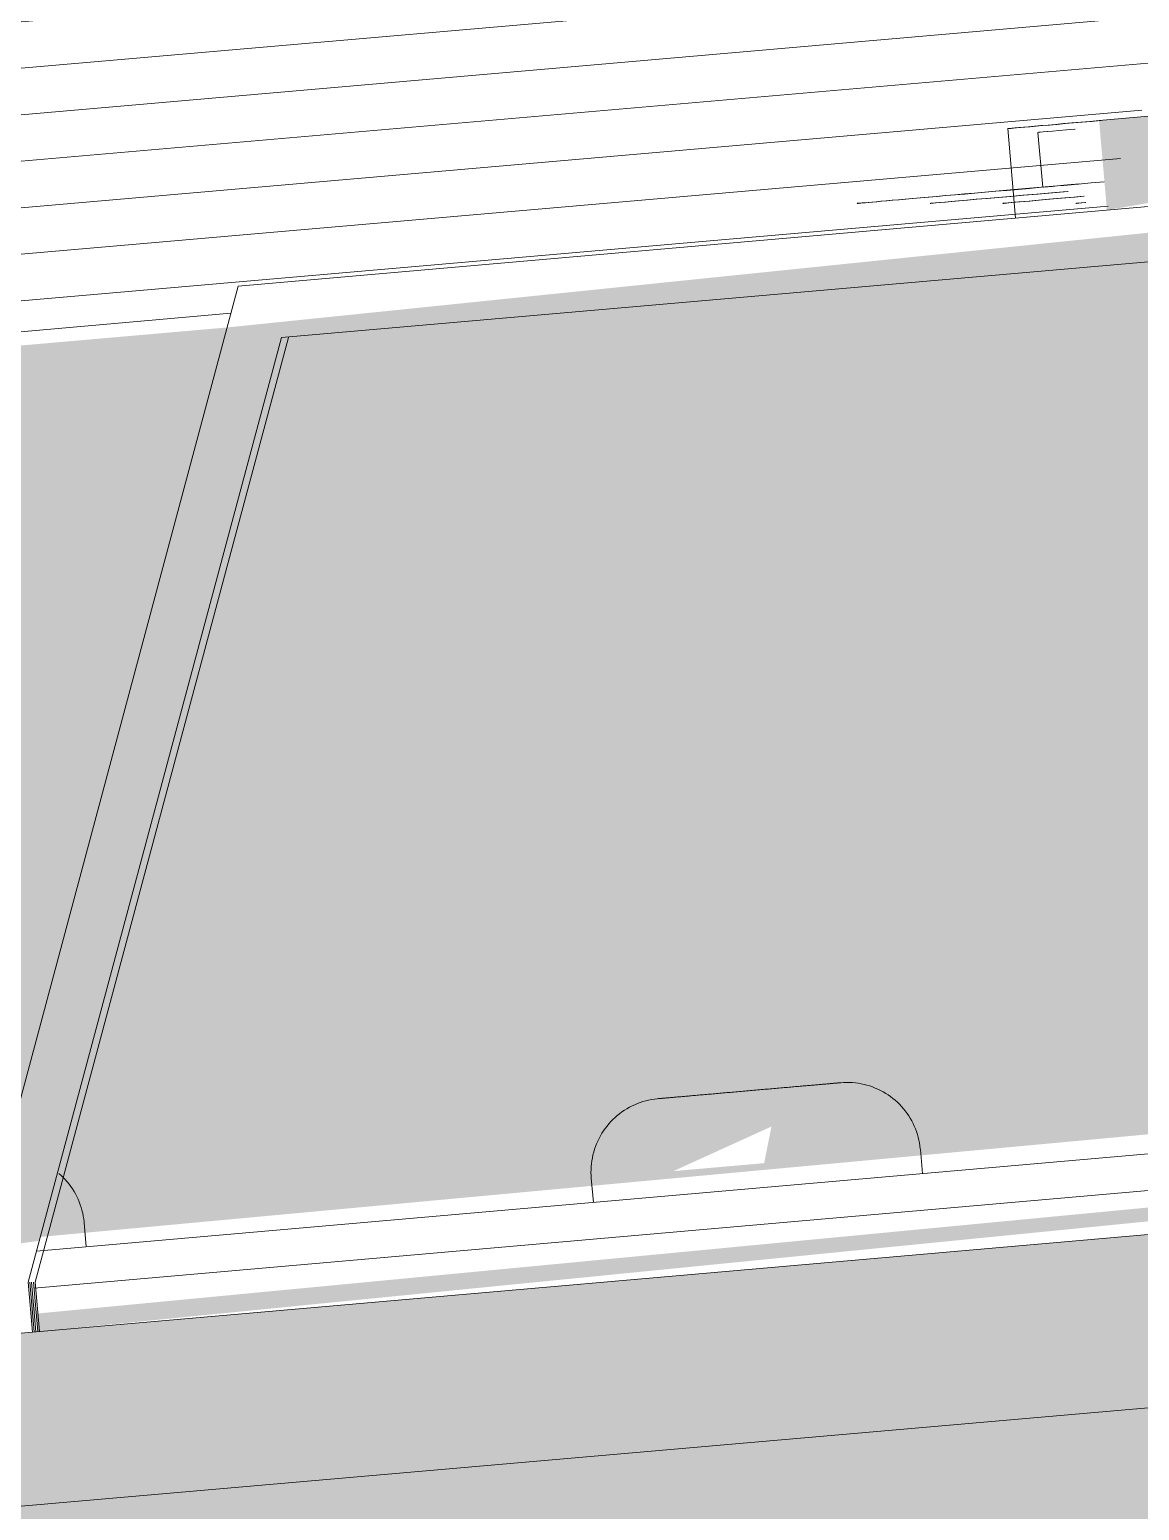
# Model space of a CAD drawing. Header units: millimetres. Extents: x -4612930 to -4329258, y -1064 to 30311.
# Drawn here: x -4376414.8 to -4376354.3, y 16772.5 to 16853.3 of the extents above; entities that cross this region are included whole.
import ezdxf

# ---------------------------------------------------------------- set-up
doc = ezdxf.new("R2010")
doc.units = ezdxf.units.MM
for name, color, linetype, lineweight in [('A-ROOF', 132, 'Continuous', 5), ('A-ROOF-PATT', 132, 'Continuous', 5), ('Q-SPCQ', 91, 'Continuous', 5)]:
    doc.layers.add(name, color=color, linetype=linetype, lineweight=lineweight)

# ---------------------------------------------------------------- blocks, each defined once
blk = doc.blocks.new('Static Line_Sayfa_Metal Deck_Pan Mount - Up to 15 _ pitch - Max 2 Users-1847625-NORTH EAST')
at = {"layer": 'Q-SPCQ'}
for points in [[(4322734.253, 16781.069), (4322779.685, 16787.241), (4322792.877, 16836.477), (4322933.703, 16846.965), (4322957.239, 16800.578), (4323000.237, 16804.34), (4322997.725, 16807.132), (4322956.268, 16805.673), (4322933.276, 16851.772), (4322789.918, 16837.026), (4322776.728, 16787.797), (4322733.991, 16784.058)], [(4322837.858, 16843.424), (4322862.582, 16847.67), (4322862.336, 16850.484), (4322837.431, 16848.305), (4322837.712, 16845.099)], [(4322779.611, 16782.288), (4322955.465, 16799.765), (4322955.408, 16800.063), (4322779.525, 16783.271)], [(4322814.237, 16791.04), (4322819.042, 16793.713), (4322817.783, 16793.47)], [(4322779.32, 16782.262), (4322779.319, 16784.354), (4322779.229, 16783.305)], [(4322779.501, 16782.278), (4322779.429, 16784.364), (4322779.409, 16783.321)]]:
    blk.add_hatch(color=256, dxfattribs=at).paths.add_polyline_path(points)
h = blk.add_hatch(color=256, dxfattribs=at)
h.paths.add_polyline_path([(4322758.974, 16786.244), (4322772.467, 16789.653), (4322773.449, 16789.739), (4322777.339, 16790.078), (4322789.918, 16837.026), (4322754.808, 16833.954), (4322758.84, 16787.797)])
h.paths.add_polyline_path([(4322779.741, 16787.452), (4322953.929, 16803.59), (4322932.882, 16848.726), (4322792.877, 16836.477), (4322779.833, 16787.797)])
h.paths.add_polyline_path([(4322814.237, 16791.04), (4322819.578, 16793.47), (4322819.178, 16791.472)])
h.paths.add_polyline_path([(4322858.449, 16794.567), (4322855.261, 16798.761), (4322859.84, 16797.269)])
h.paths.add_polyline_path([(4322893.933, 16798.012), (4322899.519, 16800.331), (4322898.297, 16798.394)])
h.paths.add_polyline_path([(4322939.498, 16801.999), (4322944.38, 16804.637), (4322943.952, 16802.388), (4322941.45, 16802.17)])
h.paths.add_polyline_path([(4322957.239, 16803.59), (4322958.024, 16805.826), (4322954.047, 16851.385), (4322936.192, 16848.726), (4322956.889, 16804.34)])
for p, q in [((4322934.713, 16851.898), (4322790.523, 16839.283)), ((4322837.431, 16848.305), (4322862.336, 16850.484)), ((4322792.877, 16836.477), (4322932.882, 16848.726)), ((4322832.454, 16847.869), (4322832.881, 16842.989)), ((4322832.495, 16847.869), (4322832.454, 16847.869)), ((4322832.537, 16847.869), (4322832.495, 16847.869)), ((4322834.098, 16847.662), (4322834.359, 16844.674)), ((4322824.29, 16843.791), (4322824.255, 16843.791)), ((4322828.258, 16843.791), (4322828.224, 16843.791)), ((4322832.227, 16843.791), (4322832.192, 16843.791)), ((4322836.195, 16843.791), (4322836.161, 16843.791)), ((4322790.523, 16839.283), (4322776.728, 16787.797)), ((4322790.125, 16837.797), (4322754.743, 16834.702)), ((4322779.082, 16784.991), (4322792.877, 16836.477)), ((4322793.26, 16836.477), (4322779.464, 16784.991)), ((4322948.335, 16801.452), (4322779.535, 16786.684)), ((4322955.439, 16800.065), (4322779.403, 16784.664)), ((4322948.509, 16799.459), (4322779.403, 16784.664)), ((4322827.806, 16790.906), (4322827.691, 16792.216)), ((4322809.76, 16790.648), (4322809.874, 16789.337)), ((4322782.24, 16786.919), (4322782.126, 16788.23)), ((4322779.082, 16784.991), (4322779.32, 16782.262)), ((4322779.172, 16784.991), (4322779.41, 16782.27)), ((4322779.263, 16784.991), (4322779.501, 16782.278)), ((4322779.374, 16784.991), (4322779.611, 16782.288)), ((4322779.464, 16784.991), (4322779.7, 16782.296))]:
    blk.add_line(p, q, dxfattribs=at)
at = {"layer": 'Q-SPCQ', "flags": 128}
for points in [[(4322823.346, 16795.859), (4322823.333, 16795.858), (4322823.313, 16795.856), (4322823.286, 16795.854), (4322823.25, 16795.851), (4322823.206, 16795.847), (4322823.155, 16795.842), (4322823.096, 16795.837), (4322823.03, 16795.831), (4322822.956, 16795.825), (4322822.874, 16795.818), (4322822.786, 16795.81), (4322822.691, 16795.802), (4322822.588, 16795.793), (4322822.479, 16795.783), (4322822.363, 16795.773), (4322822.241, 16795.762), (4322822.113, 16795.751), (4322821.979, 16795.739), (4322821.839, 16795.727), (4322821.693, 16795.715), (4322821.542, 16795.701), (4322821.386, 16795.688), (4322821.226, 16795.674), (4322821.06, 16795.659), (4322820.891, 16795.644), (4322820.717, 16795.629), (4322820.54, 16795.614), (4322820.359, 16795.598), (4322820.175, 16795.582), (4322819.988, 16795.565), (4322819.799, 16795.549), (4322819.607, 16795.532), (4322819.413, 16795.515), (4322819.218, 16795.498), (4322819.021, 16795.481), (4322818.824, 16795.464), (4322818.625, 16795.446), (4322818.426, 16795.429), (4322818.227, 16795.411), (4322818.029, 16795.394), (4322817.83, 16795.377), (4322817.633, 16795.359), (4322817.437, 16795.342), (4322817.243, 16795.325), (4322817.05, 16795.308), (4322816.859, 16795.292), (4322816.671, 16795.275), (4322816.486, 16795.259), (4322816.303, 16795.243), (4322816.124, 16795.227), (4322815.948, 16795.212), (4322815.777, 16795.197), (4322815.609, 16795.182), (4322815.446, 16795.168), (4322815.288, 16795.154), (4322815.134, 16795.141), (4322814.986, 16795.128), (4322814.843, 16795.115), (4322814.706, 16795.103), (4322814.575, 16795.092), (4322814.45, 16795.081), (4322814.331, 16795.07), (4322814.218, 16795.06), (4322814.112, 16795.051), (4322814.013, 16795.043), (4322813.921, 16795.034), (4322813.836, 16795.027), (4322813.759, 16795.02), (4322813.689, 16795.014), (4322813.626, 16795.009), (4322813.571, 16795.004), (4322813.523, 16795), (4322813.483, 16794.996), (4322813.452, 16794.993), (4322813.428, 16794.991), (4322813.412, 16794.99), (4322813.403, 16794.989)], [(4322813.406, 16794.989), (4322813.419, 16794.99), (4322813.439, 16794.992), (4322813.466, 16794.995), (4322813.502, 16794.998), (4322813.546, 16795.001), (4322813.597, 16795.006), (4322813.656, 16795.011), (4322813.722, 16795.017), (4322813.796, 16795.023), (4322813.878, 16795.03), (4322813.966, 16795.038), (4322814.061, 16795.046), (4322814.164, 16795.055), (4322814.273, 16795.065), (4322814.389, 16795.075), (4322814.511, 16795.086), (4322814.639, 16795.097), (4322814.773, 16795.109), (4322814.913, 16795.121), (4322815.059, 16795.134), (4322815.21, 16795.147), (4322815.366, 16795.16), (4322815.526, 16795.175), (4322815.692, 16795.189), (4322815.861, 16795.204), (4322816.035, 16795.219), (4322816.212, 16795.235), (4322816.393, 16795.25), (4322816.577, 16795.266), (4322816.764, 16795.283), (4322816.953, 16795.299), (4322817.145, 16795.316), (4322817.339, 16795.333), (4322817.534, 16795.35), (4322817.731, 16795.367), (4322817.928, 16795.385), (4322818.127, 16795.402), (4322818.326, 16795.419), (4322818.525, 16795.437), (4322818.723, 16795.454), (4322818.921, 16795.472), (4322819.119, 16795.489), (4322819.315, 16795.506), (4322819.509, 16795.523), (4322819.702, 16795.54), (4322819.893, 16795.557), (4322820.081, 16795.573), (4322820.266, 16795.589), (4322820.449, 16795.605), (4322820.628, 16795.621), (4322820.804, 16795.636), (4322820.975, 16795.651), (4322821.143, 16795.666), (4322821.306, 16795.68), (4322821.464, 16795.694), (4322821.618, 16795.707), (4322821.766, 16795.72), (4322821.909, 16795.733), (4322822.046, 16795.745), (4322822.177, 16795.756), (4322822.302, 16795.767), (4322822.421, 16795.778), (4322822.534, 16795.788), (4322822.64, 16795.797), (4322822.739, 16795.806), (4322822.831, 16795.814), (4322822.916, 16795.821), (4322822.993, 16795.828), (4322823.063, 16795.834), (4322823.126, 16795.84), (4322823.181, 16795.844), (4322823.229, 16795.849), (4322823.268, 16795.852), (4322823.3, 16795.855), (4322823.324, 16795.857), (4322823.34, 16795.858), (4322823.349, 16795.859)], [(4322823.35, 16795.859), (4322823.51, 16795.87), (4322823.67, 16795.874), (4322823.83, 16795.872), (4322823.99, 16795.864), (4322824.15, 16795.849), (4322824.309, 16795.828), (4322824.466, 16795.8), (4322824.623, 16795.766), (4322824.778, 16795.726), (4322824.932, 16795.68), (4322825.083, 16795.628), (4322825.233, 16795.569), (4322825.379, 16795.505), (4322825.524, 16795.435), (4322825.665, 16795.359), (4322825.803, 16795.278), (4322825.938, 16795.191), (4322826.069, 16795.099), (4322826.196, 16795.001), (4322826.319, 16794.899), (4322826.438, 16794.792), (4322826.553, 16794.68), (4322826.663, 16794.564), (4322826.769, 16794.443), (4322826.869, 16794.318), (4322826.965, 16794.189), (4322827.055, 16794.057), (4322827.14, 16793.921), (4322827.219, 16793.782), (4322827.293, 16793.639), (4322827.361, 16793.494), (4322827.423, 16793.346), (4322827.479, 16793.196), (4322827.53, 16793.044), (4322827.574, 16792.89), (4322827.611, 16792.734), (4322827.643, 16792.577), (4322827.668, 16792.419), (4322827.687, 16792.259), (4322827.691, 16792.216)], [(4322809.76, 16790.648), (4322809.749, 16790.808), (4322809.744, 16790.968), (4322809.746, 16791.128), (4322809.755, 16791.288), (4322809.77, 16791.448), (4322809.791, 16791.607), (4322809.818, 16791.764), (4322809.852, 16791.921), (4322809.892, 16792.076), (4322809.939, 16792.23), (4322809.991, 16792.381), (4322810.049, 16792.531), (4322810.114, 16792.677), (4322810.184, 16792.821), (4322810.26, 16792.963), (4322810.341, 16793.101), (4322810.428, 16793.235), (4322810.52, 16793.367), (4322810.617, 16793.494), (4322810.72, 16793.617), (4322810.827, 16793.736), (4322810.939, 16793.851), (4322811.055, 16793.961), (4322811.176, 16794.067), (4322811.301, 16794.167), (4322811.43, 16794.263), (4322811.562, 16794.353), (4322811.698, 16794.438), (4322811.837, 16794.517), (4322811.98, 16794.591), (4322812.125, 16794.659), (4322812.272, 16794.721), (4322812.423, 16794.777), (4322812.575, 16794.828), (4322812.729, 16794.872), (4322812.885, 16794.909), (4322813.042, 16794.941), (4322813.2, 16794.966), (4322813.359, 16794.985), (4322813.402, 16794.989)], [(4322780.754, 16790.913), (4322780.873, 16790.805), (4322780.988, 16790.693), (4322781.098, 16790.577), (4322781.204, 16790.456), (4322781.304, 16790.332), (4322781.4, 16790.203), (4322781.49, 16790.07), (4322781.575, 16789.934), (4322781.654, 16789.795), (4322781.728, 16789.653), (4322781.796, 16789.508), (4322781.858, 16789.36), (4322781.914, 16789.21), (4322781.964, 16789.058), (4322782.008, 16788.903), (4322782.046, 16788.748), (4322782.078, 16788.59), (4322782.103, 16788.432), (4322782.122, 16788.273), (4322782.126, 16788.23)]]:
    blk.add_lwpolyline(points, dxfattribs=at)
at = {"layer": 'Q-SPCQ'}
for centre, major_axis, start_param, end_param in [((4322837.435, 16848.305), (4.981, 0.436), 1.571487, 3.141593), ((4322837.518, 16848.305), (4.981, 0.436), 3.142283, 4.713079), ((4322853.897, 16849.394), (19.799, 1.732), 2.685716, 3.141593), ((4322853.897, 16849.394), (19.799, 1.732), 3.142283, 3.597126), ((4322839.198, 16845.099), (14.943, 1.307), 1.670661, 3.141593), ((4322839.233, 16845.099), (14.943, 1.307), 3.142283, 4.6102), ((4322854.159, 16846.406), (19.799, 1.732), 2.685631, 3.141593), ((4322854.159, 16846.406), (19.799, 1.732), 3.142283, 3.597126), ((4322843.167, 16845.099), (14.943, 1.307), 2.095085, 3.141593), ((4322843.201, 16845.099), (14.943, 1.307), 3.142283, 4.18948), ((4322847.135, 16845.099), (14.943, 1.307), 2.356885, 3.141593), ((4322847.17, 16845.099), (14.943, 1.307), 3.142283, 3.927681), ((4322851.103, 16845.099), (14.943, 1.307), 2.880484, 3.141593), ((4322851.138, 16845.099), (14.943, 1.307), 3.142283, 3.404082)]:
    blk.add_ellipse(centre, major_axis=major_axis, ratio=0.00006, start_param=start_param, end_param=end_param, dxfattribs=at)
blk = doc.blocks.new('Roof Gutters3 - Roof Gutters-1885272-NORTH EAST')
at = {"layer": 'A-ROOF'}
blk.add_hatch(color=256, dxfattribs=at).paths.add_polyline_path([(4312743.46, 15437.032), (4332576.852, 17171.403), (4332641.231, 17165.802), (4332679.435, 17620.185), (4332571.797, 17629.585), (4312703.909, 15891.311), (4312723.911, 15661.566), (4312744.456, 15661.566), (4312744.001, 15656.566), (4312724.347, 15656.566), (4312739.467, 15482.898)])
blk.add_line((4332571.896, 17629.594), (4312703.909, 15891.311), dxfattribs=at)

msp = doc.modelspace()

# ---------------------------------------------------------------- hatches: boundary and pattern name
at = {"layer": 'A-ROOF'}
msp.add_hatch(color=256, dxfattribs=at).paths.add_polyline_path([(-4386366.379, 15902.154), (-4366619.228, 17629.399), (-4366513.209, 17621.964), (-4366514.497, 17648.439), (-4386366.379, 15911.566), (-4386366.379, 15904.704)])
at = {"layer": 'A-ROOF-PATT'}
h = msp.add_hatch(dxfattribs=at)
h.set_pattern_fill('FP_163', color=256, style=0, pattern_type=2)
h.set_pattern_definition([(4.981, (-8927779.1346, -385739.019), (0.0097379167, 2.5354203988), [])])
h.paths.add_polyline_path([(-4377741.122, 16841.744), (-4377528.064, 16858.427), (-4377523.649, 16818.171), (-4377738.362, 16800.74), (-4377740.874, 16840.121)])
h.paths.add_polyline_path([(-4386496.086, 15911.582), (-4376435.155, 16788.502), (-4376438.834, 16834.637), (-4376356.073, 16843.424), (-4376354.744, 16848.459), (-4376351.925, 16850.484), (-4376351.031, 16855.879), (-4376341.42, 16857.508), (-4376342.376, 16859.813), (-4376345.795, 16859.514), (-4376349.328, 16863.361), (-4376344.096, 16867.524), (-4376340.756, 16867.524), (-4376340.313, 16868.57), (-4376331.763, 16870.715), (-4376323.132, 16866.472), (-4376320.847, 16867.077), (-4376319.858, 16867.123), (-4376316.879, 16867.077), (-4376315.89, 16867.123), (-4376312.911, 16867.077), (-4376311.921, 16867.123), (-4376308.942, 16867.077), (-4376307.953, 16867.123), (-4376304.974, 16867.077), (-4376303.304, 16871.026), (-4376304.667, 16875.821), (-4376308.679, 16875.47), (-4376312.652, 16921.628), (-4376308.326, 16922.064), (-4376309.57, 16927.676), (-4376305.812, 16929.044), (-4376307.279, 16917.511), (-4376304.362, 16917.503), (-4376303.067, 16917.532), (-4376300.394, 16917.503), (-4376299.099, 16917.532), (-4376296.426, 16917.503), (-4376295.13, 16917.532), (-4376292.457, 16917.503), (-4376291.162, 16917.532), (-4376288.489, 16917.503), (-4376287.193, 16917.532), (-4376284.52, 16917.503), (-4376283.225, 16917.532), (-4376280.552, 16917.503), (-4376279.257, 16917.532), (-4376276.584, 16917.503), (-4376275.288, 16917.532), (-4376272.615, 16917.503), (-4376271.32, 16917.532), (-4376268.647, 16917.503), (-4376267.352, 16917.532), (-4376264.499, 16915.452), (-4376263.383, 16917.532), (-4376260.564, 16915.838), (-4376259.415, 16917.532), (-4376256.63, 16916.224), (-4376255.446, 16917.532), (-4376252.695, 16916.61), (-4376251.478, 16910.388), (-4376247.107, 16909.374), (-4376242.445, 16875.91), (-4376239.498, 16872.108), (-4376239.44, 16869.95), (-4376238.1, 16859.142), (-4376223.428, 16858.965), (-4376223.038, 16857.182), (-4376180.566, 16858.966), (-4376154.693, 16858.966), (-4376135.765, 16818.219), (-4376156.517, 16817.941), (-4376183.771, 16817.752), (-4376180.463, 16810.658), (-4366821.412, 17627.85), (-4369028.827, 17625.699), (-4376820.454, 16936.146), (-4376693.786, 16938.314), (-4376689.439, 16938.639), (-4376681.601, 16937.363), (-4376676.774, 16933.841), (-4376678.602, 16928.436), (-4376684.582, 16923.725), (-4376683.757, 16924.635), (-4376681.573, 16923.991), (-4376679.04, 16860.805), (-4376686.002, 16860.805), (-4376692.195, 16925.689), (-4376698.063, 16928.179), (-4376910.675, 16928.162), (-4377137.92, 16908.051), (-4377136.518, 16863.05), (-4377136.314, 16860.797), (-4377143.277, 16860.797), (-4377147.053, 16907.242), (-4377591.362, 16867.921), (-4377590.784, 16863.042), (-4377593.792, 16863.042), (-4377593.588, 16860.788), (-4377600.551, 16860.788), (-4377601.563, 16867.019), (-4377972.305, 16834.208), (-4377964.861, 16818.184), (-4377985.614, 16817.906), (-4378016.073, 16817.905), (-4378021.723, 16829.835), (-4378131.922, 16817.903), (-4378135.856, 16803.167), (-4378141.175, 16802.889), (-4378187.068, 16802.888), (-4378183.702, 16815.5), (-4388378.226, 15911.584), (-4386511.067, 15911.582)])
h.paths.add_polyline_path([(-4377281.088, 16800.748), (-4377283.543, 16841.779), (-4377070.79, 16858.436), (-4377066.375, 16818.18), (-4377269.273, 16801.786)])
h.paths.add_polyline_path([(-4376823.814, 16800.757), (-4376826.269, 16841.788), (-4376613.516, 16858.444), (-4376609.101, 16818.189), (-4376811.998, 16801.795)])
h.paths.add_polyline_path([(-4376184.579, 16810.3), (-4376184.078, 16811.312), (-4376184.805, 16812.871)])
h.paths.add_polyline_path([(-4376275.309, 16852.592), (-4376275.215, 16854.937), (-4376275.513, 16854.937)])
h.paths.add_polyline_path([(-4377646.851, 16855.412), (-4377647.495, 16862.802), (-4377626.739, 16863.102), (-4377628.274, 16856.973), (-4377646.335, 16855.449)])
h.paths.add_polyline_path([(-4377189.577, 16855.421), (-4377190.221, 16862.811), (-4377169.465, 16863.11), (-4377171, 16856.982), (-4377189.06, 16855.458)])
h.paths.add_polyline_path([(-4376732.303, 16855.429), (-4376732.947, 16862.819), (-4376712.191, 16863.119), (-4376713.726, 16856.991), (-4376731.786, 16855.467)])
h.paths.add_polyline_path([(-4376336.733, 16857.13), (-4376336.273, 16858.063), (-4376336.766, 16857.508)])
h.paths.add_polyline_path([(-4376321.009, 16857.464), (-4376321.984, 16859.514), (-4376321.013, 16857.508)])
h.paths.add_polyline_path([(-4376287.22, 16857.643), (-4376286.426, 16859.514), (-4376287.234, 16857.808)])
h.paths.add_polyline_path([(-4376283.251, 16857.643), (-4376282.309, 16857.808), (-4376283.266, 16857.808)])
h.paths.add_polyline_path([(-4376223.338, 16882.538), (-4376234.74, 16918.372), (-4376235.63, 16928.696), (-4376230.552, 16928.696), (-4376218.376, 16882.974), (-4376220.756, 16882.765)])
h.paths.add_polyline_path([(-4376232.07, 16862.719), (-4376232.07, 16903.163), (-4376223.338, 16882.538), (-4376223.038, 16862.719), (-4376223.756, 16862.719)])
h.paths.add_polyline_path([(-4377188.462, 16866.142), (-4377184.874, 16872.052), (-4377181.385, 16874.574), (-4377176.893, 16869.787), (-4377172.176, 16869.378), (-4377173.29, 16867.41), (-4377187.458, 16866.218)])
h.paths.add_polyline_path([(-4376731.188, 16866.151), (-4376727.6, 16872.06), (-4376724.111, 16874.583), (-4376719.619, 16869.796), (-4376714.902, 16869.387), (-4376716.016, 16867.419), (-4376730.184, 16866.227)])
h.paths.add_polyline_path([(-4376254.552, 16921.121), (-4376258.526, 16926.797), (-4376255.215, 16928.696), (-4376254.572, 16921.347)])
h.paths.add_polyline_path([(-4376253.532, 16921.347), (-4376254.552, 16928.647), (-4376251.478, 16925.753)])

# ---------------------------------------------------------------- linework, layer by layer
at = {"layer": 'A-ROOF'}
msp.add_line((-4386366.379, 15911.566), (-4366821.412, 17621.587), dxfattribs=at)

# ---------------------------------------------------------------- block references
msp.add_blockref('Roof Gutters3 - Roof Gutters-1885272-NORTH EAST', (-8699193.932, 0), dxfattribs=at)
at = {"layer": 'Q-SPCQ'}
msp.add_blockref('Static Line_Sayfa_Metal Deck_Pan Mount - Up to 15 _ pitch - Max 2 Users-1847625-NORTH EAST', (-8699193.932, 0), dxfattribs=at)

doc.saveas('drawing.dxf')
